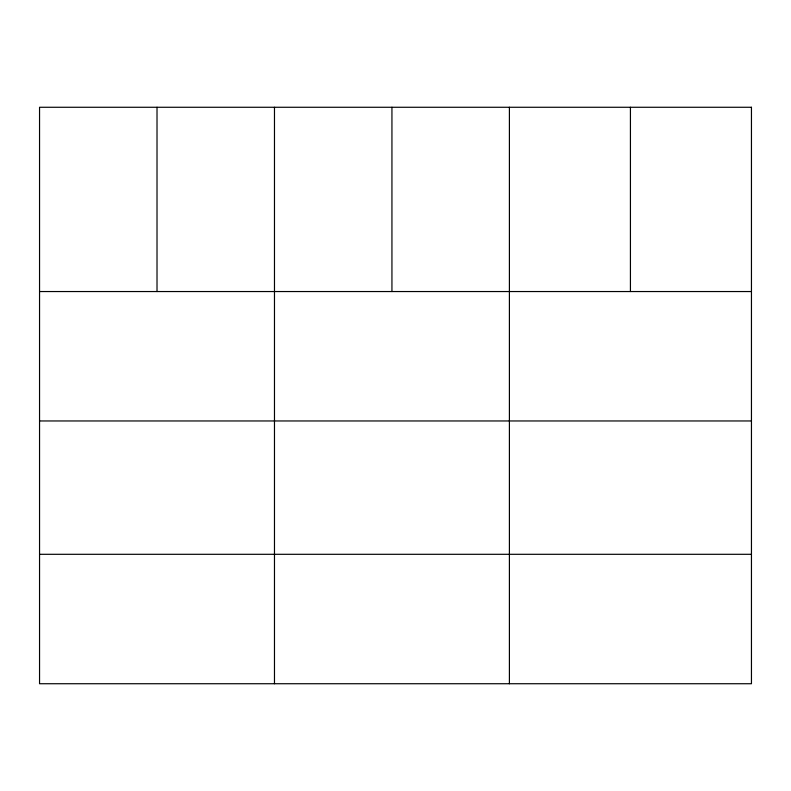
<?xml version="1.0" encoding="UTF-8"?>
<svg xmlns="http://www.w3.org/2000/svg" width="791" height="791" viewBox="0 0 791 791"><rect width="100%" height="100%" fill="white"/><g stroke="black" fill="none" stroke-linecap="round" stroke-linejoin="round"><path stroke-width="1.19" d="M39.55 291.543L751.45 291.543M39.55 420.96L751.45 420.96M39.55 554.303L751.45 554.303M630.427 107.269L630.427 291.543M509.404 107.269L509.404 683.731M391.94 107.269L391.94 291.543M274.477 107.269L274.477 683.731M157.014 107.269L157.014 291.543M751.45 107.269L39.55 107.269L39.55 683.731L751.45 683.731L751.45 107.269"/></g></svg>
